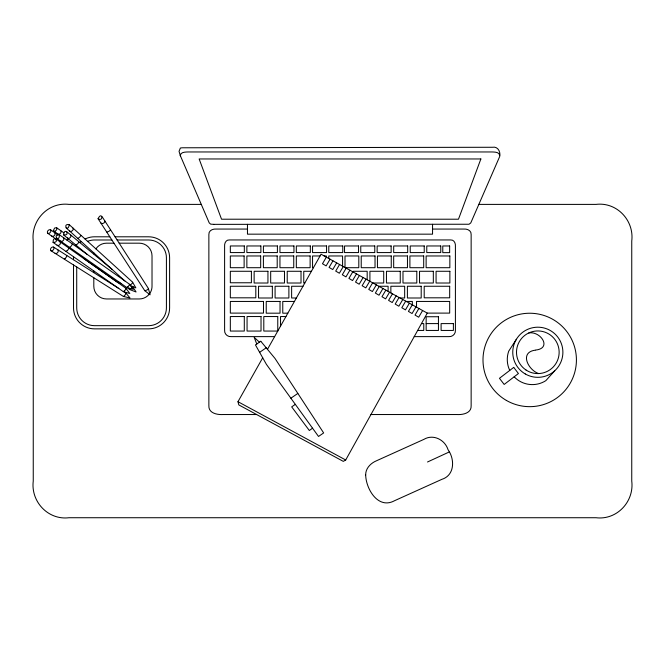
<?xml version="1.0" encoding="UTF-8"?>
<svg xmlns="http://www.w3.org/2000/svg" width="665" height="665" viewBox="0 0 665 665"><rect width="100%" height="100%" fill="white"/><g stroke="black" fill="none" stroke-linecap="round" stroke-linejoin="round"><path stroke-width="1" d="M73.549 256.748L73.524 259.749M180.306 155.394C180.805 151.944 185.327 152.069 187.987 151.961L492.025 151.961C494.685 152.069 499.199 151.944 499.706 155.386M93.94 254.022L94.098 253.149M132.651 286.499L132.102 287.671M213.847 224.354L469.016 224.246L470.762 222.941L499.706 156.483C500.753 151.761 497.827 146.125 492.391 147.273L182.684 147.78A15.096 15.096 0 0 0 180.356 148.037L179.043 151.346L180.306 155.577L209.226 222.883L210.647 224.147L213.764 224.354M262.7 357.795L237.979 401.71L238.801 404.902L343.306 461.369L345.709 459.997L427.279 313.107L449.681 313.107L449.681 301.445L416.523 301.445L416.523 307.147M267.471 349.333L321.037 254.205L427.279 313.107M330.056 259.209L326.133 265.892L322.475 263.747L326.349 257.156L326.349 255.967L324.212 255.967M336.665 262.875L332.741 269.558L329.084 267.413L332.966 260.821M343.281 266.54L339.35 273.224L335.7 271.079L339.574 264.487M349.89 270.206L345.958 276.889L342.309 274.745L346.182 268.153M356.498 273.872L352.575 280.555L348.917 278.411L352.799 271.819M363.115 277.538L359.183 284.221L355.534 282.076L359.408 275.485M369.723 281.204L365.792 287.887L362.142 285.742L366.016 279.142M376.332 284.869L372.408 291.553L368.751 289.408L372.624 282.808M382.94 288.527L379.017 295.218L375.359 293.066L379.241 286.474M389.557 292.193L385.625 298.884L381.976 296.731L385.85 290.14M396.165 295.859L392.234 302.55L388.584 300.397L392.458 293.805M402.774 299.524L398.85 306.216L395.193 304.063L399.075 297.471M409.391 303.19L405.459 309.882L401.81 307.729L405.683 301.137M415.999 306.856L412.067 313.539L408.418 311.395L412.292 304.803M422.608 310.522L418.684 317.205L415.026 315.06L418.9 308.469M516.381 339.291L508.717 351.162A25.062 25.062 0 0 0 509.756 370.413M68.387 238.885L66.957 240.123M554.76 370.746L545.84 380.654A25.062 25.062 0 0 1 514.161 376.797M180.34 155.834L180.306 155.577M65.112 258.51L64.33 259.117M79.95 242.659L81.23 241.52M127.78 286.864L126.874 287.504L133.324 289.375L129.301 284.063L59.468 234.836C51.92 234.329 59.567 243.423 59.426 234.803M131.088 288.768L129.775 289.608L136.076 291.985L132.559 286.482M66.916 250.913L66.068 251.503M53.1 242.426C60.515 242.758 53.075 233.905 53.059 242.393L123.341 291.661L124.23 291.029M61.562 241.777L60.823 242.301M118.836 281.927L117.971 282.534L84.222 258.876M124.156 291.087L124.189 291.062A4.929 4.929 0 0 0 126.034 288.319M312.55 428.194L309.333 430.513L291.686 406.872L295.327 404.37M118.794 288.477L53.591 247.106C55.029 247.746 52.776 251.885 50.814 250.638L123.441 296.465L124.297 295.8A4.929 4.929 0 0 0 125.976 292.999M259.624 352.334L266.208 347.803M290.879 398.21L297.845 393.422M123.441 296.465L130.024 297.987L125.735 292.874L124.197 291.902M69.559 247.38L70.448 246.757A4.946 4.946 0 0 0 72.236 244.13M123.341 291.661L129.833 293.498L125.801 288.186L55.968 238.968M130.132 285.019L131.047 284.445A4.697 4.697 0 0 0 132.709 282.259M75.86 245.028L76.799 244.479A4.929 4.929 0 0 0 78.819 241.927M427.512 461.992L449.099 452.034M77.747 238.369L78.703 237.862A4.929 4.929 0 0 0 80.831 235.393M535.815 350.039C552.307 348.202 540.487 330.763 528.758 332.974M535.416 350.139C519.057 352.192 528.201 370.131 538.692 373.564M106.757 232.002L107.763 231.761A4.929 4.929 0 0 0 110.457 229.924M98.079 218.702C103.956 222.334 102.086 210.622 98.063 218.685L144.762 290.688L145.826 290.439A4.929 4.929 0 0 0 148.511 288.61M201.187 204.396L68.994 204.396C48.104 201.811 30.673 220.506 33.25 241.071L33.25 481.053C30.673 501.618 48.104 520.313 68.994 517.727L596.006 517.727C616.896 520.313 634.327 501.618 631.75 481.053L631.75 241.071C634.327 220.506 616.896 201.811 596.006 204.396L478.825 204.396M247.463 229.059L216.142 229.059C212.817 228.735 208.527 230.564 208.868 234.504L208.868 405.758C208.461 413.239 217.33 414.91 223.091 414.536L256.632 414.536M432.549 229.059L463.871 229.059C467.196 228.727 471.493 230.564 471.144 234.504L471.144 405.758C471.551 413.239 462.682 414.91 456.913 414.536L370.954 414.536M109.816 236.798L94.48 236.798A20.956 20.956 0 0 0 85.07 239.034M115.078 236.798L148.652 236.798A20.956 20.956 0 0 1 169.608 257.762L169.608 307.903A20.956 20.956 0 0 1 148.652 328.859L94.48 328.859A20.956 20.956 0 0 1 73.524 307.903L73.524 264.969M111.886 239.99L94.48 239.99A17.764 17.764 0 0 0 87.639 241.362M117.14 239.99L148.652 239.99A17.764 17.764 0 0 1 166.416 257.762L166.416 307.903A17.764 17.764 0 0 1 148.652 325.667L94.48 325.667A17.764 17.764 0 0 1 76.716 307.903L76.716 266.989M113.956 243.182L106.5 243.182A12.693 12.693 0 0 0 95.91 248.876M119.193 243.182L139.317 243.182A12.693 12.693 0 0 1 152.019 255.884L152.019 286.258A12.693 12.693 0 0 1 149.741 293.514M320.04 255.967L312.55 255.967L312.55 267.704L313.431 267.704M345.384 267.704L358.801 267.704L358.801 255.967L345.002 255.967L345.002 267.496M311.42 271.278L303.755 271.278L303.755 283.016L304.811 283.016M372.999 283.016L383.713 283.016L383.713 271.278L369.915 271.278L369.915 281.303M302.991 286.258L291.627 286.258L291.627 297.995L296.374 297.995M378.842 286.258L388.119 286.258L388.119 291.403M400.014 297.995L404.661 297.995L404.661 286.258L390.862 286.258L390.862 292.916M294.437 301.445L282.766 301.445L282.766 313.182L287.82 313.182M406.24 301.445L412.342 301.445L412.342 304.828M285.933 316.54L280.53 316.54L280.53 326.141M421.452 323.597L423.771 323.597L423.771 330.447L417.653 330.447M426.157 323.597L438.443 323.597M274.628 336.623L231.287 336.623C227.571 337.047 224.18 333.88 224.604 330.106L224.604 246.175C224.313 243.29 225.975 239.641 229.35 239.949L450.662 239.949C454.037 239.641 455.7 243.29 455.409 246.175L455.409 330.106C455.833 333.88 452.441 337.047 448.725 336.623L414.22 336.623M117.971 282.534L120.88 283.357M130.456 285.593L135.868 287.879L132.526 282.11L69.268 224.687C62.169 223.074 67.955 233.274 69.268 224.687M237.979 401.71L345.709 459.997M53.757 231.187L54.937 231.362L56.375 230.123L57.057 228.694L56.517 227.646L54.613 228.045L53.325 230.589L58.678 234.637M56.558 238.269L126.832 287.529M57.83 234.936L50.607 229.841C51.995 230.589 49.526 234.57 47.656 233.232L55.536 238.768M56.625 227.729L63.848 232.816M53.574 247.089C52.086 246.358 49.518 248.652 50.814 250.638M144.762 290.688L150.099 294.828L148.353 288.394L102.044 216.599M50.607 229.841C49.127 228.96 46.442 231.262 47.656 233.232M57.897 249.841C59.393 251.769 56.417 254.504 55.012 253.257M63.624 234.903C71.197 235.842 64.197 226.474 63.607 234.886L86.99 254.238M127.422 287.696L129.75 289.624M66.799 231.719L112.169 269.466M60.789 230.664C62.144 232.684 59.11 235.294 57.714 233.897M63.632 237.779C65.045 239.882 61.812 242.326 60.598 241.071M54.771 232.775C56.242 234.703 52.892 237.505 51.695 236.017M60.141 241.902C61.446 243.997 58.453 246.516 57.074 245.161M65.96 227.729L124.895 280.963M259.458 342.176L254.188 337.379L256.781 344.013M70.723 234.986C71.995 236.964 68.578 239.533 67.406 237.987M73.042 228.112C74.206 230.273 70.556 232.534 69.609 230.988M104.812 220.88C105.319 223.174 101.521 224.562 100.756 222.775M432.549 224.313L432.549 234.163L247.463 234.163L247.463 224.313M367.18 279.79L367.18 271.278L353.373 271.278L353.373 272.135M342.575 266.15L342.575 255.967L328.776 255.967L328.776 258.502M93.807 270.954L93.807 272.617M93.807 277.771L93.807 286.258A12.693 12.693 0 0 0 106.5 298.959L139.317 298.959A12.693 12.693 0 0 0 149.251 294.171M66.816 255.684A4.929 4.929 0 0 1 65.128 258.452M68.761 248.17A4.929 4.929 0 0 1 66.941 250.855M129.5 284.279A4.888 4.888 0 0 1 127.796 286.815M365.675 474.943C365.991 489.074 378.185 509.731 394.594 500.687L441.868 479.34C454.794 475.284 454.926 459.241 448.069 449.756C444.976 439.773 433.256 433.713 423.838 439.399L376.565 460.745C370.787 463.089 365.542 468.343 365.675 474.943M480.87 158.96L458.476 219.209L221.536 219.209L199.143 158.96L480.87 158.96M513.712 367.379L499.457 378.302L504.17 384.453L518.426 373.531L513.712 367.379M260.788 341.253L255.443 344.927L266.407 364.362L318.527 436.464L323.647 432.94L275.011 358.452L260.788 341.253M244.329 245.967L230.331 245.967L230.331 252.575L244.329 252.575L244.329 245.967M260.871 245.967L246.865 245.967L246.865 252.575L260.871 252.575L260.871 245.967M277.405 245.967L263.406 245.967L263.406 252.575L277.405 252.575L277.405 245.967M293.947 245.967L279.948 245.967L279.948 252.575L293.947 252.575L293.947 245.967M310.331 245.967L296.324 245.967L296.324 252.575L310.331 252.575L310.331 245.967M326.557 245.967L312.55 245.967L312.55 252.575L326.557 252.575L326.557 245.967M342.774 245.967L328.776 245.967L328.776 252.575L342.774 252.575L342.774 245.967M358.543 245.967L344.537 245.967L344.537 252.575L358.543 252.575L358.543 245.967M374.769 245.967L360.763 245.967L360.763 252.575L374.769 252.575L374.769 245.967M391.145 245.967L377.146 245.967L377.146 252.575L391.145 252.575L391.145 245.967M407.687 245.967L393.688 245.967L393.688 252.575L407.687 252.575L407.687 245.967M424.228 245.967L410.222 245.967L410.222 252.575L424.228 252.575L424.228 245.967M440.762 245.967L426.764 245.967L426.764 252.575L440.762 252.575L440.762 245.967M449.64 245.967L442.774 245.967L442.774 252.642L449.64 252.642L449.64 245.967M244.13 255.967L230.331 255.967L230.331 267.704L244.13 267.704L244.13 255.967M260.672 255.967L246.865 255.967L246.865 267.704L260.672 267.704L260.672 255.967M277.205 255.967L263.406 255.967L263.406 267.704L277.205 267.704L277.205 255.967M293.747 255.967L279.948 255.967L279.948 267.704L293.747 267.704L293.747 255.967M310.131 255.967L296.324 255.967L296.324 267.704L310.131 267.704L310.131 255.967M375.027 255.967L361.228 255.967L361.228 267.704L375.027 267.704L375.027 255.967M391.253 255.967L377.446 255.967L377.446 267.704L391.253 267.704L391.253 255.967M407.47 255.967L393.672 255.967L393.672 267.704L407.47 267.704L407.47 255.967M423.696 255.967L409.898 255.967L409.898 267.704L423.696 267.704L423.696 255.967M449.848 255.967L426.124 255.967L426.124 267.704L449.848 267.704L449.848 255.967M251.403 271.278L230.331 271.278L230.331 282.766L251.403 282.766L251.403 271.278M267.937 271.278L254.138 271.278L254.138 283.016L267.937 283.016L267.937 271.278M284.479 271.278L270.68 271.278L270.68 283.016L284.479 283.016L284.479 271.278M301.021 271.278L287.222 271.278L287.222 283.016L301.021 283.016L301.021 271.278M400.255 271.278L386.456 271.278L386.456 283.016L400.255 283.016L400.255 271.278M416.797 271.278L402.99 271.278L402.99 283.016L416.797 283.016L416.797 271.278M433.331 271.278L419.532 271.278L419.532 283.016L433.331 283.016L433.331 271.278M449.873 271.278L436.074 271.278L436.074 283.016L449.873 283.016L449.873 271.278M255.809 286.258L230.331 286.258L230.331 297.812L255.809 297.812L255.809 286.258M272.342 286.258L258.544 286.258L258.544 297.995L272.342 297.995L272.342 286.258M288.884 286.258L275.086 286.258L275.086 297.995L288.884 297.995L288.884 286.258M421.203 286.258L407.396 286.258L407.396 297.995L421.203 297.995L421.203 286.258M449.681 286.258L424.204 286.258L424.204 297.812L449.681 297.812L449.681 286.258M263.49 301.445L230.331 301.445L230.331 313.107L263.49 313.107L263.49 301.445M280.031 301.445L266.233 301.445L266.233 313.182L280.031 313.182L280.031 301.445M244.296 316.54L230.331 316.54L230.331 331.054L244.296 331.054L244.296 316.54M261.029 316.54L247.064 316.54L247.064 331.054L261.029 331.054L261.029 316.54M277.762 316.54L263.797 316.54L263.797 331.054L277.762 331.054L277.762 316.54M438.443 316.74L426.157 316.74L426.157 330.447L438.443 330.447L438.443 316.74M453.389 323.597L441.103 323.597L441.103 330.447L453.389 330.447L453.389 323.597M525.292 373.971A25.062 25.062 0 0 0 562.889 352.267A25.062 25.062 0 0 0 525.292 330.555A25.062 25.062 0 0 0 525.292 373.971M525.982 369.989A21.313 21.313 0 0 0 559.099 353.655A21.313 21.313 0 0 0 528.401 333.14A21.313 21.313 0 0 0 525.982 369.989M506.348 400.405A46.716 46.716 0 0 0 576.422 359.948A46.716 46.716 0 0 0 506.348 319.491A46.716 46.716 0 0 0 506.348 400.405"/></g></svg>
